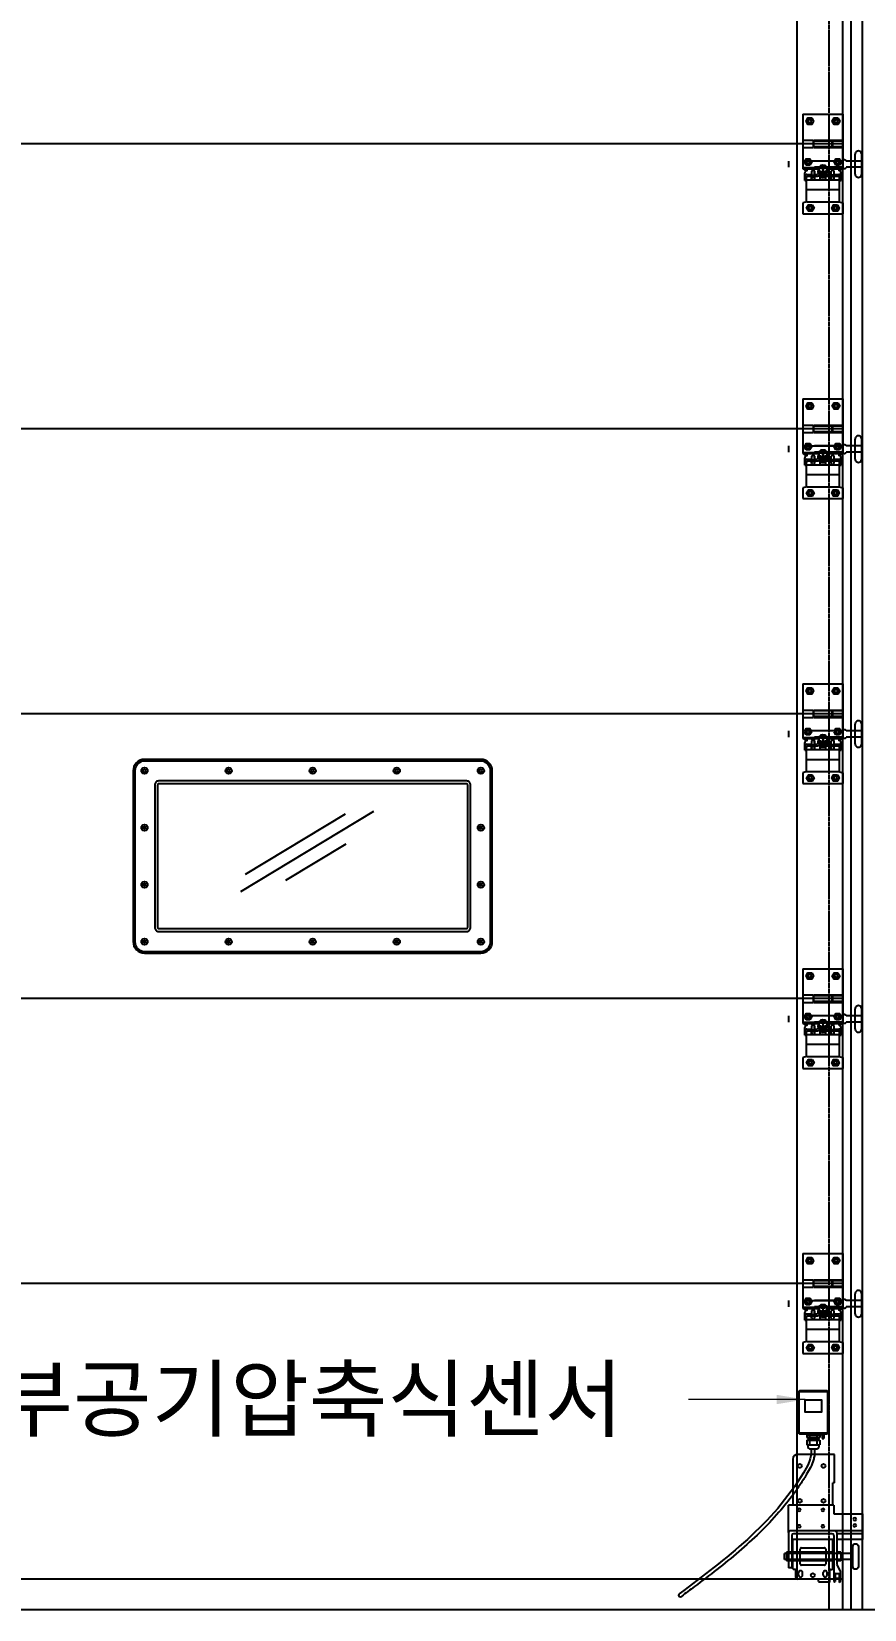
# Model space of a CAD drawing. Header units: millimetres. Extents: x 909 to 159266, y 137 to 21462.
# Drawn here: x 117786 to 119247, y 10274 to 13043 of the extents above; entities that cross this region are included whole.
import ezdxf

# ---------------------------------------------------------------- set-up
doc = ezdxf.new("R2010")
doc.units = ezdxf.units.MM
doc.header["$LTSCALE"] = 50
doc.header["$MEASUREMENT"] = 0
doc.linetypes.add('HIDDEN', pattern=[2, 1, -1])
doc.linetypes.add('HIDDEN2', pattern=[0.1875, 0.125, -0.0625])
for name, color, linetype in [('OHD Frame', 2, 'Continuous'), ('OHD Panel', 5, 'Continuous'), ('OHD Track', 4, 'Continuous')]:
    doc.layers.add(name, color=color, linetype=linetype)
doc.layers.add('건축120130$0$TEX', color=3, linetype='Continuous', lineweight=15)
doc.styles.get("Standard").update_dxf_attribs({"font": 'NanumGothicBold.ttf'})
doc.styles.add('울릉도M', font='NanumGothic.ttf')
doc.dimstyles.new('ISO-25', dxfattribs={"dimtxt": 2.5, "dimasz": 2.5, "dimexe": 1.25, "dimexo": 0.625, "dimtad": 1, "dimtxsty": 'Standard', "dimcen": 2.5, "dimadec": 0, "dimazin": 0, "dimtfac": 1, "dimtmove": 0, "dimatfit": 3, "dimfxl": 1, "dimarcsym": 0})

# ---------------------------------------------------------------- blocks, each defined once
blk = doc.blocks.new('도어추락방지장치 입면')
at = {"color": 8, "linetype": 'Continuous'}
for p, q in [((117508.1, 7598.5, 0), (117508.1, 7517.5, 0)), ((117581.1, 7606.5, 0), (117516.1, 7606.5, 0)), ((117581.1, 7556.5, 0), (117581.1, 7606.5, 0)), ((117578.1, 7517.5, 0), (117578.1, 7556.5, 0)), ((117581.1, 7556.5, 0), (117578.1, 7556.5, 0)), ((117580.1, 7517.5, 0), (117500.1, 7517.5, 0)), ((117500.1, 7469.5, 0), (117500.1, 7517.5, 0)), ((117580.1, 7517.5, 0), (117580.1, 7502.5, 0)), ((117580.1, 7502.5, 0), (117630.1, 7502.5, 0)), ((117580.1, 7502.5, 0), (117630.1, 7502.5, 0)), ((117630.1, 7502.5, 0), (117630.1, 7457.5, 0)), ((117630.1, 7502.5, 0), (117630.1, 7502.5, 0)), ((117580.1, 7457.5, 0), (117506.1, 7457.5, 0)), ((117508.1, 7405.8, 0), (117508.1, 7457.5, 0)), ((117578.1, 7405.8, 0), (117578.1, 7457.5, 0)), ((117630.1, 7457.5, 0), (117585.1, 7457.5, 0)), ((117497.1, 7435, 0), (117497.1, 7420, 0)), ((117580.1, 7435, 0), (117497.1, 7435, 0)), ((117592.1, 7435, 0), (117585.1, 7435, 0)), ((117592.1, 7435, 0), (117592.1, 7420, 0)), ((117580.1, 7420, 0), (117497.1, 7420, 0)), ((117512.1, 7404.8, 0), (117509.1, 7404.8, 0)), ((117513.1, 7390.5, 0), (117513.1, 7403.8, 0)), ((117518.1, 7394.6, 0), (117518.1, 7399.2, 0)), ((117524.9, 7394.6, 0), (117524.9, 7399.2, 0)), ((117561.3, 7394.6, 0), (117561.3, 7399.2, 0)), ((117568.1, 7394.6, 0), (117568.1, 7399.2, 0)), ((117573.1, 7383.5, 0), (117573.1, 7403.8, 0)), ((117574.1, 7404.8, 0), (117577.1, 7404.8, 0)), ((117592.1, 7420, 0), (117585.1, 7420, 0)), ((117553.1, 7387.5, 0), (117516.1, 7387.5, 0)), ((117553.1, 7383.5, 0), (117553.1, 7387.5, 0)), ((117572.1, 7382.5, 0), (117554.1, 7382.5, 0))]:
    blk.add_line(p, q, dxfattribs=at)
for p, q in [((117500.1, 7469.5, 0), (117500.1, 7407.6, 0)), ((117630.1, 7472.5, 0), (117503.1, 7472.5, 0)), ((117506.1, 7464.5, 0), (117506.1, 7407.6, 0)), ((117577.1, 7467.5, 0), (117509.1, 7467.5, 0)), ((117580.1, 7464.5, 0), (117580.1, 7383.5, 0)), ((117585.1, 7469.5, 0), (117585.1, 7414.8, 0)), ((117630.1, 7467.5, 0), (117585.1, 7467.5, 0)), ((117506.1, 7407.6, 0), (117500.1, 7407.6, 0)), ((117582.1, 7396.5, 0), (117582.1, 7383.5, 0)), ((117583.1, 7397.5, 0), (117588.1, 7397.5, 0)), ((117591, 7402.7, 0), (117585.2, 7414.3, 0)), ((117589.1, 7396.5, 0), (117589.1, 7383.5, 0)), ((117591.1, 7402.2, 0), (117591.1, 7383.5, 0)), ((117581.1, 7382.5, 0), (117581.1, 7382.5, 0)), ((117590.1, 7382.5, 0), (117590.1, 7382.5, 0))]:
    blk.add_line(p, q)
at = {"color": 4}
for p, q in [((117592.1, 7432.5, 0), (117493.1, 7432.5, 0)), ((117493.1, 7422.5, 0), (117493.1, 7432.5, 0)), ((117592.1, 7422.5, 0), (117493.1, 7422.5, 0)), ((117613.1, 7432.5, 0), (117593.4, 7432.5, 0)), ((117613.1, 7422.5, 0), (117593.4, 7422.5, 0))]:
    blk.add_line(p, q, dxfattribs=at)
at = {"color": 4, "elevation": 0}
blk.add_lwpolyline([(117618.1, 7405), (117618.1, 7405, -0.414214), (117613.1, 7410), (117613.1, 7445, -0.414214), (117618.1, 7450), (117618.1, 7450, -0.414214), (117623.1, 7445), (117623.1, 7410, -0.414214)], format="xyb", close=True, dxfattribs=at)
at = {"color": 8, "linetype": 'HIDDEN', "elevation": 0}
blk.add_lwpolyline([(117563.6, 7412.5), (117522.6, 7412.5, -0.414214), (117520.6, 7414.5), (117520.6, 7440.5, -0.414214), (117522.6, 7442.5), (117563.6, 7442.5, -0.414214), (117565.6, 7440.5), (117565.6, 7414.5, -0.414214)], format="xyb", close=True, dxfattribs=at)
at = {"color": 8, "linetype": 'Continuous'}
for centre in [(117520.1, 7586.5, 0), (117561.7, 7586.5, 0), (117520.1, 7525.1, 0), (117561.7, 7525.1, 0), (117543.1, 7394.6, 0)]:
    blk.add_circle(centre, 3.4, dxfattribs=at)
for centre, radius, start, end in [((117516.1, 7598.5, 0), 8, 90, 180), ((117519.1, 7508.7, 0), 3, 0, 180), ((117519.1, 7510.9, 0), 3.76, 217.1345, 322.8655), ((117560.7, 7508.7, 0), 3, 0, 180), ((117560.7, 7510.9, 0), 3.76, 217.1345, 322.8655), ((117519.1, 7479, 0), 3.76, 37.1345, 142.8655), ((117519.1, 7481.3, 0), 3, 180, 0), ((117560.7, 7479, 0), 3.76, 37.1345, 142.8655), ((117560.7, 7481.3, 0), 3, 180, 0), ((117616.6, 7492.4, 0), 3, 0, 180), ((117616.6, 7494.7, 0), 3.76, 217.1345, 322.8655), ((117616.6, 7480.3, 0), 3.76, 37.1345, 142.8655), ((117616.6, 7482.6, 0), 3, 180, 0), ((117509.1, 7405.8, 0), 1, 180, 270), ((117512.1, 7403.8, 0), 1, 0, 90), ((117521.5, 7399.2, 0), 3.4, 0, 180), ((117521.5, 7394.6, 0), 3.4, 180, 0), ((117564.7, 7399.2, 0), 3.4, 0, 180), ((117564.7, 7394.6, 0), 3.4, 180, 0), ((117574.1, 7403.8, 0), 1, 90, 180), ((117577.1, 7405.8, 0), 1, 270, 0), ((117516.1, 7390.5, 0), 3, 180, 270), ((117554.1, 7383.5, 0), 1, 180, 270), ((117572.1, 7383.5, 0), 1, 270, 0)]:
    blk.add_arc(centre, radius, start, end, dxfattribs=at)
for centre, radius, start, end in [((117503.1, 7469.5, 0), 3, 90, 180), ((117509.1, 7464.5, 0), 3, 90, 180), ((117577.1, 7464.5, 0), 3, 0, 90), ((117582.1, 7469.5, 0), 3, 0, 90), ((117583.1, 7396.5, 0), 1, 90, 180), ((117586.1, 7414.8, 0), 1, 180, 206.4923), ((117588.1, 7396.5, 0), 1, 0, 90), ((117590.1, 7402.2, 0), 1, 0, 26.4923), ((117581.1, 7383.5, 0), 1, 180, 270), ((117581.1, 7383.5, 0), 1, 270, 0), ((117585.6, 7383.8, 0), 5.3, 48.6239, 131.3761), ((117590.1, 7383.5, 0), 1, 180, 270), ((117590.1, 7383.5, 0), 1, 270, 0)]:
    blk.add_arc(centre, radius, start, end)
at = {"color": 4}
for centre, start, end in [((117592.7, 7432.5, 0), 0, 180), ((117592.7, 7422.5, 0), 180, 0)]:
    blk.add_arc(centre, 0.64, start, end, dxfattribs=at)
blk = doc.blocks.new('공기압축식 하부안전장치 입면')
at = {"color": 4, "linetype": 'Continuous'}
for p, q in [((9269.6, 54950.7, 0), (9269.6, 54944.7, 0)), ((9292.6, 54948.7, 0), (9269.6, 54948.7, 0)), ((9269.6, 54948.7, 0), (9292.6, 54948.7, 0)), ((9269.6, 54944.7, 0), (9292.6, 54944.7, 0)), ((9272.1, 54944.7, 0), (9272.1, 54939.7, 0)), ((9272.1, 54943.6, 0), (9290.1, 54944.4, 0)), ((9272.1, 54942.6, 0), (9290.1, 54943.4, 0)), ((9272.1, 54941.6, 0), (9290.1, 54942.4, 0)), ((9272.1, 54940.6, 0), (9290.1, 54941.4, 0)), ((9274.6, 54948.7, 0), (9274.6, 54944.7, 0)), ((9287.6, 54948.7, 0), (9287.6, 54944.7, 0)), ((9290.1, 54944.7, 0), (9290.1, 54939.7, 0)), ((9292.6, 54950.7, 0), (9292.6, 54944.7, 0)), ((9294.9, 54950.7, 0), (9294.9, 54950.2, 0)), ((9295.9, 54949.2, 0), (9295.9, 54949.2, 0)), ((9296.4, 54948.7, 0), (9296.4, 54942.8, 0)), ((9296.4, 54948.7, 0), (9299.4, 54948.7, 0)), ((9296.4, 54943.8, 0), (9299.4, 54943.8, 0)), ((9296.4, 54942.8, 0), (9299.4, 54942.8, 0)), ((9299.4, 54948.7, 0), (9299.4, 54942.8, 0)), ((9299.9, 54949.2, 0), (9299.9, 54949.2, 0)), ((9300.9, 54950.7, 0), (9300.9, 54950.2, 0)), ((9269.6, 54939.7, 0), (9292.6, 54939.7, 0)), ((9269.6, 54939.7, 0), (9269.6, 54931.7, 0)), ((9269.6, 54931.7, 0), (9292.6, 54931.7, 0)), ((9271.6, 54931.7, 0), (9271.6, 54927.7, 0)), ((9274.6, 54939.7, 0), (9290.1, 54940.4, 0)), ((9274.6, 54939.7, 0), (9274.6, 54931.7, 0)), ((9274.6, 54924.7, 0), (9287.6, 54924.7, 0)), ((9287.6, 54939.7, 0), (9287.6, 54931.7, 0)), ((9290.6, 54931.7, 0), (9290.6, 54927.7, 0)), ((9292.6, 54939.7, 0), (9292.6, 54931.7, 0))]:
    blk.add_line(p, q, dxfattribs=at)
at = {"color": 4, "linetype": 'Continuous', "elevation": 0}
blk.add_lwpolyline([(9303.6, 54950.7, 0.414214), (9308.6, 54955.7), (9308.6, 55021.7, 0.414214), (9303.6, 55026.7), (9258.6, 55026.7, 0.414214), (9253.6, 55021.7), (9253.6, 54955.7, 0.414214), (9258.6, 54950.7), (9269.6, 54950.7)], format="xyb", dxfattribs=at)
blk.add_lwpolyline([(9303.6, 54952.7, 0.414214), (9306.6, 54955.7), (9306.6, 55021.7, 0.414214), (9303.6, 55024.7), (9258.6, 55024.7, 0.414214), (9255.6, 55021.7), (9255.6, 54955.7, 0.414214), (9258.6, 54952.7)], format="xyb", close=True, dxfattribs=at)
blk.add_lwpolyline([(9266.1, 55009.8), (9266.1, 54989.8), (9296.1, 54989.8), (9296.1, 55009.8)], close=True, dxfattribs=at)
blk.add_lwpolyline([(9292.6, 54950.7), (9303.6, 54950.7)], dxfattribs=at)
at = {"color": 4, "linetype": 'Continuous'}
for centre, radius, start, end in [((9295.4, 54950.2, 0), 0.5, 180, 270), ((9295.4, 54949.2, 0), 0.5, 0, 90), ((9296.4, 54949.2, 0), 0.5, 180, 270), ((9299.4, 54949.2, 0), 0.5, 270, 0), ((9300.4, 54949.2, 0), 0.5, 90, 180), ((9300.4, 54950.2, 0), 0.5, 270, 0), ((9274.6, 54927.7, 0), 3, 180, 270), ((9287.6, 54927.7, 0), 3, 270, 0)]:
    blk.add_arc(centre, radius, start, end, dxfattribs=at)
at = {"ltscale": 2}
blk.add_arc((9047.9, 54668, 0), 3, 126.7317, 306.7388, dxfattribs=at)
blk.add_spline([(9277.4, 54924.7, 0), (9277.4, 54916.6, 0), (9264, 54882.5, 0), (9046.1, 54670.4, 0)], degree=3, dxfattribs=at)
blk.add_open_spline([(9283.4, 54924.9, 0), (9283.4, 54924.3, 0), (9283.4, 54923.8, 0), (9283.5, 54922.1, 0), (9283.5, 54921, 0), (9283.5, 54918.6, 0), (9283.4, 54917.4, 0), (9283.3, 54914.9, 0), (9283.2, 54913.7, 0), (9282.6, 54910.1, 0), (9282.1, 54907.7, 0), (9280.2, 54900.8, 0), (9278.3, 54896.4, 0), (9274.2, 54887.9, 0), (9271.8, 54883.9, 0), (9268.6, 54878.5, 0), (9267.7, 54877, 0), (9265.9, 54874, 0), (9264.9, 54872.5, 0), (9262.1, 54868.1, 0), (9260.2, 54865.2, 0), (9254.5, 54856.5, 0), (9250.5, 54850.9, 0), (9238.3, 54834.3, 0), (9229.8, 54823.6, 0), (9199.2, 54788.4, 0), (9175.3, 54765.7, 0), (9125.4, 54722.9, 0), (9099.2, 54702.7, 0), (9065.1, 54677.1, 0), (9057.4, 54671.3, 0), (9049.7, 54665.6, 0)], degree=3, knots=[0, 0, 0, 0, 1.617377, 1.617377, 4.852131, 4.852131, 8.124018, 8.124018, 11.395904, 11.395904, 17.939677, 17.939677, 31.01309, 31.01309, 44.086503, 44.086503, 49.106821, 49.106821, 54.127139, 54.127139, 64.167775, 64.167775, 84.249046, 84.249046, 124.41159, 124.41159, 222.274735, 222.274735, 320.137879, 320.137879, 348.844761, 348.844761, 348.844761, 348.844761], dxfattribs=at)
blk = doc.blocks.new('2인치 SIDE HINGE')
at = {"color": 8}
for p, q in [((63202.3, 107903.2, 0), (63272.3, 107903.2, 0)), ((63202.3, 107903.2, 0), (63202.3, 107807.2, 0)), ((63272.3, 107903.2, 0), (63272.3, 107807.2, 0)), ((63202.3, 107857.2, 0), (63220.3, 107857.2, 0)), ((63202.3, 107844.2, 0), (63220.3, 107844.2, 0)), ((63220.3, 107857.2, 0), (63220.3, 107844.2, 0)), ((63221.1, 107857.2, 0), (63253.6, 107857.2, 0)), ((63221.1, 107844.2, 0), (63221.1, 107857.2, 0)), ((63221.1, 107844.2, 0), (63253.6, 107844.2, 0)), ((63253.6, 107844.2, 0), (63253.6, 107857.2, 0)), ((63254.3, 107857.2, 0), (63272.3, 107857.2, 0)), ((63254.3, 107857.2, 0), (63254.3, 107844.2, 0)), ((63254.3, 107844.2, 0), (63272.3, 107844.2, 0)), ((63202.3, 107821.2, 0), (63272.3, 107821.2, 0)), ((63202.3, 107807.2, 0), (63230.3, 107807.2, 0)), ((63208, 107803.5, 0), (63203.3, 107807.2, 0)), ((63209.4, 107804.8, 0), (63206.3, 107807.2, 0)), ((63230.3, 107810.3, 0), (63230.3, 107804.4, 0)), ((63236.5, 107807.4, 0), (63231.2, 107809, 0)), ((63232.5, 107811.9, 0), (63233.2, 107811.9, 0)), ((63232.9, 107812.5, 0), (63233, 107812.6, 0)), ((63233.2, 107812, 0), (63232.9, 107812.3, 0)), ((63232.9, 107811.5, 0), (63233.2, 107811.9, 0)), ((63233.2, 107811.1, 0), (63232.9, 107811.4, 0)), ((63232.9, 107810.6, 0), (63233.2, 107811, 0)), ((63233.2, 107810.2, 0), (63232.9, 107810.5, 0)), ((63232.9, 107809.7, 0), (63233.2, 107810.1, 0)), ((63233.2, 107809.3, 0), (63232.9, 107809.6, 0)), ((63233, 107809, 0), (63233.2, 107809.2, 0)), ((63237.3, 107806.3, 0), (63237.3, 107801.4, 0)), ((63238.2, 107807.4, 0), (63243.4, 107809, 0)), ((63241.8, 107812, 0), (63241.5, 107812.3, 0)), ((63241.5, 107811.5, 0), (63241.8, 107811.9, 0)), ((63241.8, 107811.1, 0), (63241.5, 107811.4, 0)), ((63241.5, 107810.6, 0), (63241.8, 107811, 0)), ((63241.8, 107810.2, 0), (63241.5, 107810.5, 0)), ((63241.5, 107809.7, 0), (63241.8, 107810.1, 0)), ((63241.8, 107809.3, 0), (63241.5, 107809.6, 0)), ((63241.5, 107808.8, 0), (63241.8, 107809.2, 0)), ((63241.8, 107811.9, 0), (63242.2, 107811.9, 0)), ((63244.3, 107810.3, 0), (63244.3, 107804.4, 0)), ((63244.3, 107807.2, 0), (63272.3, 107807.2, 0)), ((63265.3, 107804.8, 0), (63268.3, 107807.2, 0)), ((63266.7, 107803.5, 0), (63271.3, 107807.2, 0)), ((63293.8, 107797.7, 0), (63293.8, 107832.7, 0)), ((63305.3, 107797.7, 0), (63305.3, 107832.7, 0)), ((63205.3, 107786.7, 0), (63205.3, 107800, 0)), ((63205.3, 107786.7, 0), (63208.3, 107786.7, 0)), ((63208.3, 107750.2, 0), (63208.3, 107792.3, 0)), ((63208.3, 107787.7, 0), (63266.3, 107787.7, 0)), ((63209.3, 107797.3, 0), (63217.6, 107797.3, 0)), ((63210.3, 107794.3, 0), (63217.3, 107794.3, 0)), ((63217.3, 107789.7, 0), (63217.3, 107794.3, 0)), ((63217.6, 107797.3, 0), (63217.6, 107802.9, 0)), ((63217.6, 107789.8, 0), (63217.6, 107793.7, 0)), ((63217.8, 107796.7, 0), (63217.8, 107802.8, 0)), ((63218.1, 107793.2, 0), (63222.6, 107793.2, 0)), ((63218.3, 107796.2, 0), (63222.3, 107796.2, 0)), ((63222.8, 107796.7, 0), (63222.8, 107802.8, 0)), ((63223.1, 107797.3, 0), (63223.1, 107802.9, 0)), ((63223.1, 107797.3, 0), (63227.9, 107797.3, 0)), ((63223.1, 107789.8, 0), (63223.1, 107793.7, 0)), ((63223.3, 107797.3, 0), (63227.9, 107797.3, 0)), ((63223.3, 107794.3, 0), (63227.9, 107794.3, 0)), ((63223.3, 107794.3, 0), (63227.9, 107794.3, 0)), ((63223.3, 107789.7, 0), (63223.3, 107794.3, 0)), ((63223.3, 107793.8, 0), (63223.3, 107793.8, 0)), ((63228.6, 107799.1, 0), (63227.9, 107797.3, 0)), ((63228.3, 107803.1, 0), (63228.3, 107801.9, 0)), ((63230.3, 107804.4, 0), (63237.3, 107801.4, 0)), ((63230.5, 107800.4, 0), (63231.6, 107800.4, 0)), ((63232.1, 107799.7, 0), (63230.7, 107796.2, 0)), ((63232.3, 107788.2, 0), (63232.3, 107799.4, 0)), ((63232.3, 107788.2, 0), (63242.3, 107788.2, 0)), ((63232.6, 107795.4, 0), (63232.6, 107798.9, 0)), ((63232.6, 107798.9, 0), (63242.1, 107798.9, 0)), ((63232.6, 107795.4, 0), (63242.1, 107795.4, 0)), ((63237.3, 107801.4, 0), (63244.3, 107804.4, 0)), ((63242.1, 107795.4, 0), (63242.1, 107798.9, 0)), ((63242.3, 107788.2, 0), (63242.3, 107799.4, 0)), ((63242.3, 107797.3, 0), (63251.6, 107797.3, 0)), ((63242.3, 107794.3, 0), (63251.3, 107794.3, 0)), ((63246.3, 107803.1, 0), (63246.3, 107801.9, 0)), ((63251.3, 107789.7, 0), (63251.3, 107794.3, 0)), ((63251.3, 107793.8, 0), (63251.3, 107793.8, 0)), ((63251.6, 107797.3, 0), (63251.6, 107802.9, 0)), ((63251.6, 107789.8, 0), (63251.6, 107793.7, 0)), ((63251.8, 107796.7, 0), (63251.8, 107802.8, 0)), ((63256.6, 107793.2, 0), (63252.1, 107793.2, 0)), ((63256.3, 107796.2, 0), (63252.3, 107796.2, 0)), ((63256.8, 107796.7, 0), (63256.8, 107802.8, 0)), ((63257.1, 107797.3, 0), (63257.1, 107802.9, 0)), ((63257.1, 107797.3, 0), (63265.3, 107797.3, 0)), ((63257.1, 107789.8, 0), (63257.1, 107793.7, 0)), ((63257.3, 107794.3, 0), (63264.3, 107794.3, 0)), ((63257.3, 107789.7, 0), (63257.3, 107794.3, 0)), ((63266.3, 107750.2, 0), (63266.3, 107792.3, 0)), ((63266.3, 107786.7, 0), (63269.3, 107786.7, 0)), ((63269.3, 107786.7, 0), (63269.3, 107800, 0)), ((63208.3, 107770.7, 0), (63266.3, 107770.7, 0)), ((63209.3, 107749.2, 0), (63202.3, 107747.2, 0)), ((63202.3, 107747.2, 0), (63202.3, 107728.2, 0)), ((63202.3, 107728.2, 0), (63272.3, 107728.2, 0)), ((63209.3, 107749.2, 0), (63265.3, 107749.2, 0)), ((63265.3, 107749.2, 0), (63272.3, 107747.2, 0)), ((63272.3, 107747.2, 0), (63272.3, 107728.2, 0))]:
    blk.add_line(p, q, dxfattribs=at)
at = {"color": 8, "linetype": 'HIDDEN'}
for p, q in [((63272.3, 107855.7, 0), (63202.3, 107855.7, 0)), ((63272.3, 107845.7, 0), (63202.3, 107845.7, 0)), ((63272.3, 107820.7, 0), (63177.3, 107820.7, 0)), ((63177.3, 107809.7, 0), (63177.3, 107820.7, 0)), ((63272.3, 107809.7, 0), (63177.3, 107809.7, 0)), ((63202.3, 107809.2, 0), (63272.3, 107809.2, 0)), ((63305.3, 107820.7, 0), (63278.3, 107820.7, 0)), ((63305.3, 107809.7, 0), (63278.3, 107809.7, 0))]:
    blk.add_line(p, q, dxfattribs=at)
at = {"color": 8, "elevation": 0}
for points in [[(63217.6, 107896.3), (63220.8, 107890.7), (63217.6, 107885.1), (63211.1, 107885.1), (63207.8, 107890.7), (63211.1, 107896.3)], [(63263.6, 107896.3), (63266.8, 107890.7), (63263.6, 107885.1), (63257.1, 107885.1), (63253.8, 107890.7), (63257.1, 107896.3)], [(63218.6, 107743.8), (63221.8, 107738.2), (63218.6, 107732.6), (63212.1, 107732.6), (63208.8, 107738.2), (63212.1, 107743.8)], [(63262.6, 107743.8), (63265.8, 107738.2), (63262.6, 107732.6), (63256.1, 107732.6), (63252.8, 107738.2), (63256.1, 107743.8)]]:
    blk.add_lwpolyline(points, close=True, dxfattribs=at)
at = {"color": 8, "linetype": 'HIDDEN', "elevation": 0}
for points in [[(63216.7, 107821.2), (63217.8, 107819.2), (63214.6, 107813.6), (63208.1, 107813.6), (63204.8, 107819.2), (63206, 107821.2)], [(63268.7, 107821.2), (63269.8, 107819.2), (63266.6, 107813.6), (63260.1, 107813.6), (63256.8, 107819.2), (63258, 107821.2)]]:
    blk.add_lwpolyline(points, dxfattribs=at)
at = {"color": 8, "elevation": 0}
for points in [[(63206, 107821.2), (63208.1, 107824.8), (63214.6, 107824.8), (63216.7, 107821.2)], [(63258, 107821.2), (63260.1, 107824.8), (63266.6, 107824.8), (63268.7, 107821.2)]]:
    blk.add_lwpolyline(points, dxfattribs=at)
at = {"color": 8}
for centre, radius in [((63214.3, 107890.7, 0), 3.53), ((63214.3, 107890.7, 0), 2.7), ((63260.3, 107890.7, 0), 3.53), ((63260.3, 107890.7, 0), 2.7), ((63215.3, 107738.2, 0), 3.53), ((63215.3, 107738.2, 0), 2.7), ((63259.3, 107738.2, 0), 3.53), ((63259.3, 107738.2, 0), 2.7)]:
    blk.add_circle(centre, radius, dxfattribs=at)
for centre, radius, start, end in [((63299.6, 107832.7, 0), 5.75, 359.8374, 180.1626), ((63211.3, 107819.2, 0), 3.53, 33.9806, 146.0194), ((63211.3, 107819.2, 0), 2.7, 47.0512, 132.9488), ((63231.1, 107808.2, 0), 0.811, 82.9492, 174.5861), ((63232.9, 107812.4, 0), 0.0908, 135, 225), ((63238.4, 107833.8, 0), 22.2, 255.4144, 258.0189), ((63232.9, 107811.5, 0), 0.0908, 135, 225), ((63238.4, 107832.9, 0), 22.2, 255.4144, 278.8608), ((63232.9, 107810.6, 0), 0.0908, 135, 225), ((63238.4, 107832, 0), 22.2, 255.4144, 278.8608), ((63232.9, 107809.7, 0), 0.0908, 135, 225), ((63238.4, 107831.1, 0), 22.2, 255.4144, 278.8608), ((63233.1, 107811.9, 0), 0.0908, 315, 45), ((63233.1, 107811, 0), 0.0908, 315, 45), ((63233.1, 107810.1, 0), 0.0908, 315, 45), ((63233.1, 107809.2, 0), 0.0908, 315, 45), ((63238.4, 107833.8, 0), 22.2, 265.0057, 278.8608), ((63236, 107806.1, 0), 1.34, 7.0056, 69.4682), ((63238.7, 107806.1, 0), 1.34, 110.5318, 172.9944), ((63241.5, 107812.4, 0), 0.0908, 171.3665, 225), ((63241.5, 107811.5, 0), 0.0908, 135, 225), ((63241.5, 107810.6, 0), 0.0908, 135, 225), ((63241.5, 107809.7, 0), 0.0908, 135, 225), ((63241.7, 107811.9, 0), 0.0908, 315, 45), ((63241.7, 107811, 0), 0.0908, 315, 45), ((63241.7, 107810.1, 0), 0.0908, 315, 45), ((63241.7, 107809.2, 0), 0.0908, 315, 45), ((63243.5, 107808.2, 0), 0.811, 5.4139, 97.0508), ((63263.3, 107819.2, 0), 3.53, 33.9806, 146.0194), ((63263.3, 107819.2, 0), 2.7, 47.0512, 132.9488), ((63210.2, 107799, 0), 4.96, 102.1217, 168.8588), ((63209.3, 107793.3, 0), 4, 90, 180), ((63210.3, 107792.3, 0), 2, 90, 180), ((63209.1, 107804.4, 0), 0.5, 282.1217, 51.4669), ((63216.5, 107793.6, 0), 1.09, 2.0148, 39.6589), ((63220.3, 107792, 0), 3.76, 217.0639, 322.9361), ((63220.3, 107800.4, 0), 3.76, 42.9905, 137.0095), ((63216.7, 107796.6, 0), 1.09, 2.0148, 39.6589), ((63218.1, 107793.7, 0), 0.5, 180, 270), ((63220.3, 107792, 0), 3.51, 218.4112, 321.5888), ((63220.3, 107800.4, 0), 3.51, 44.5745, 135.4255), ((63218.3, 107796.7, 0), 0.5, 180, 270), ((63222.3, 107796.7, 0), 0.5, 270, 0), ((63222.6, 107793.7, 0), 0.5, 270, 0), ((63223.9, 107796.6, 0), 1.09, 140.3411, 177.9852), ((63224.2, 107793.6, 0), 1.09, 140.3411, 177.9852), ((63227.9, 107797.3, 0), 3, 270, 338.125), ((63230.5, 107798.4, 0), 2, 90, 158.125), ((63231.6, 107799.9, 0), 0.5, 338.125, 90), ((63237.3, 107808.5, 0), 14.1, 249.2199, 290.7801), ((63237.3, 107806.2, 0), 14.1, 249.2199, 290.7801), ((63250.5, 107793.6, 0), 1.09, 2.0148, 39.6589), ((63254.3, 107792, 0), 3.76, 217.0639, 322.9361), ((63254.3, 107800.4, 0), 3.76, 42.9905, 137.0095), ((63250.7, 107796.6, 0), 1.09, 2.0148, 39.6589), ((63252.1, 107793.7, 0), 0.5, 180, 270), ((63254.3, 107792, 0), 3.51, 218.4112, 321.5888), ((63254.3, 107800.4, 0), 3.51, 44.5745, 135.4255), ((63252.3, 107796.7, 0), 0.5, 180, 270), ((63256.3, 107796.7, 0), 0.5, 270, 360), ((63256.6, 107793.7, 0), 0.5, 270, 0), ((63257.9, 107796.6, 0), 1.09, 140.3411, 177.9852), ((63258.2, 107793.6, 0), 1.09, 140.3411, 177.9852), ((63264.3, 107792.3, 0), 2, 0, 90), ((63265.6, 107804.4, 0), 0.5, 128.5331, 257.8783), ((63265.3, 107793.3, 0), 4, 0, 90), ((63264.5, 107799, 0), 4.96, 11.1412, 77.8783), ((63299.6, 107797.7, 0), 5.75, 179.8374, 0.1626), ((63209.3, 107750.2, 0), 1, 180, 270), ((63265.3, 107750.2, 0), 1, 270, 0)]:
    blk.add_arc(centre, radius, start, end, dxfattribs=at)
at = {"color": 8, "linetype": 'HIDDEN'}
for centre, radius, start, end in [((63211.3, 107819.2, 0), 3.53, 146.0194, 33.9806), ((63211.3, 107819.2, 0), 2.7, 132.9488, 47.0512), ((63263.3, 107819.2, 0), 3.53, 146.0194, 33.9806), ((63263.3, 107819.2, 0), 2.7, 132.9488, 47.0512), ((63275.3, 107819.4, 0), 3.25, 22.4962, 157.5038), ((63275.3, 107810.9, 0), 3.25, 202.4962, 337.5038)]:
    blk.add_arc(centre, radius, start, end, dxfattribs=at)
at = {"color": 8}
for centre, major_axis, ratio, start_param, end_param in [((63237.3, 107810.3, 0), (-7, 0), 0.311178, 5.481577, 10.226387), ((63237.3, 107809.2, 0), (-4.5, 0), 0.246975, 0.264484, 3.078253), ((63237.3, 107803.1, 0), (-9, 0), 0.331338, 5.603511, 10.104452), ((63237.3, 107801.9, 0), (-9, 0), 0.331338, 0, 0.583751), ((63237.3, 107801.9, 0), (-9, 0), 0.331338, 0.935022, 3.141593)]:
    blk.add_ellipse(centre, major_axis=major_axis, ratio=ratio, start_param=start_param, end_param=end_param, dxfattribs=at)
blk.add_ellipse((63237.3, 107812.9, 0), major_axis=(-4.5, 0), ratio=0.246975, dxfattribs=at)
at = {"color": 8, "extrusion": (0, 0, -1)}
blk.add_ellipse((63237.3, 107804.4, 0), major_axis=(7, 0), ratio=0.426006, start_param=6.283185, end_param=9.424778, dxfattribs=at)
blk = doc.blocks.new('채광창 630X340X3T')
at = {"elevation": 0}
for points in [[(95296.2, -22646.9), (95296.2, -22346.9, 0.414214), (95276.2, -22326.9), (94686.2, -22326.9, 0.414214), (94666.2, -22346.9), (94666.2, -22646.9, 0.414214), (94686.2, -22666.9), (95276.2, -22666.9, 0.414214)], [(95293.2, -22646.9), (95293.2, -22346.9, 0.414214), (95276.2, -22329.9), (94686.2, -22329.9, 0.414214), (94669.2, -22346.9), (94669.2, -22646.9, 0.414214), (94686.2, -22663.9), (95276.2, -22663.9, 0.414214)], [(95258.2, -22621.9), (95258.2, -22371.9, 0.414214), (95251.2, -22364.9), (94711.2, -22364.9, 0.414214), (94704.2, -22371.9), (94704.2, -22621.9, 0.414214), (94711.2, -22628.9), (95251.2, -22628.9, 0.414214)], [(95253.2, -22621.9), (95253.2, -22371.9, 0.414214), (95251.2, -22369.9), (94711.2, -22369.9, 0.414214), (94709.2, -22371.9), (94709.2, -22621.9, 0.414214), (94711.2, -22623.9), (95251.2, -22623.9, 0.414214)]]:
    blk.add_lwpolyline(points, format="xyb", close=True, dxfattribs=at)
at = {"color": 4, "elevation": 0, "flags": 128}
for points in [[(95088.1, -22418.3), (94854.5, -22559.2)], [(95038.2, -22423.1), (94863, -22528.8)], [(95039.5, -22475.8), (94933.7, -22539.6)]]:
    blk.add_lwpolyline(points, dxfattribs=at)
for centre, radius in [((94686.2, -22346.9, 0), 5.5), ((94686.2, -22346.9, 0), 2.25), ((94833.7, -22346.9, 0), 5.5), ((94833.7, -22346.9, 0), 2.25), ((94981.2, -22346.9, 0), 5.5), ((94981.2, -22346.9, 0), 2.25), ((95128.7, -22346.9, 0), 5.5), ((95128.7, -22346.9, 0), 2.25), ((95276.2, -22346.9, 0), 5.5), ((95276.2, -22346.9, 0), 2.25), ((94686.2, -22446.9, 0), 5.5), ((94686.2, -22446.9, 0), 2.25), ((95276.2, -22446.9, 0), 5.5), ((95276.2, -22446.9, 0), 2.25), ((94686.2, -22546.9, 0), 5.5), ((94686.2, -22546.9, 0), 2.25), ((95276.2, -22546.9, 0), 5.5), ((95276.2, -22546.9, 0), 2.25), ((94686.2, -22646.9, 0), 5.5), ((94686.2, -22646.9, 0), 2.25), ((94833.7, -22646.9, 0), 5.5), ((94833.7, -22646.9, 0), 2.25), ((94981.2, -22646.9, 0), 5.5), ((94981.2, -22646.9, 0), 2.25), ((95128.7, -22646.9, 0), 5.5), ((95128.7, -22646.9, 0), 2.25), ((95276.2, -22646.9, 0), 5.5), ((95276.2, -22646.9, 0), 2.25)]:
    blk.add_circle(centre, radius)
blk = doc.blocks.new('*U5521')
at = {"rotation": 180}
blk.add_blockref('채광창 630X340X3T', (95911.2, -22746.9, 0), dxfattribs=at)
blk = doc.blocks.new('*U5520')
at = {"color": 0, "linetype": 'ByBlock', "lineweight": -2, "transparency": 16777216, "rotation": 180}
blk.add_blockref('*U5521', (112028, 9744.4, 0), dxfattribs=at)

msp = doc.modelspace()

# ---------------------------------------------------------------- linework, layer by layer
at = {"linetype": 'Continuous'}
msp.add_line((119129.4, 10326.5), (119129.4, 14798.6), dxfattribs=at)
for p, q in [((119209.4, 10273.6), (119209.4, 14798.6)), ((119209.4, 10326.5), (114859.4, 10326.5)), ((114348.7, 10273.6), (120286.4, 10273.6))]:
    msp.add_line(p, q)
at = {"layer": 'OHD Frame', "color": 1, "linetype": 'HIDDEN2', "ltscale": 0.2}
msp.add_line((119184.4, 14798.6), (119184.4, 10273.6), dxfattribs=at)
at = {"layer": 'OHD Panel', "color": 0}
for p, q in [((119209.4, 12845.5), (114859.4, 12845.5)), ((119209.4, 12345.5), (114859.4, 12345.5)), ((119209.4, 11845.5), (114859.4, 11845.5)), ((119209.4, 11345.5), (114859.4, 11345.5)), ((119209.4, 10845.5), (114859.4, 10845.5))]:
    msp.add_line(p, q, dxfattribs=at)
at = {"layer": 'OHD Track'}
for p, q in [((119223.7, 10273.6), (119223.7, 18479.9)), ((119243.7, 10273.6), (119243.7, 18479.9))]:
    msp.add_line(p, q, dxfattribs=at)

# ---------------------------------------------------------------- block references
at = {"color": 0}
for p in [(55937, -95005.2), (55937, -95505.2), (55937, -96005.2), (55937, -96505.2), (55937, -97005.2)]:
    msp.add_blockref('2인치 SIDE HINGE', p, dxfattribs=at)
for name, p in [('*U5520', (7181.3, 1601.1)), ('공기압축식 하부안전장치 입면', (109876.3, -44369.2)), ('도어추락방지장치 입면', (1613.6, 2939))]:
    msp.add_blockref(name, p)

# ---------------------------------------------------------------- texts
at = {"layer": '건축120130$0$TEX', "style": '울릉도M'}
msp.add_text('하부공기압축식센서', height=109.84, dxfattribs=at).set_placement((117583.4, 10588.2))

# ---------------------------------------------------------------- leaders
msp.add_leader([(119143.1, 10642), (118938.5, 10642)], dimstyle='ISO-25', override={"dimasz": 50, "dimtad": 0, "dimclrd": 1, "dimlwd": 9})

doc.saveas('drawing.dxf')
